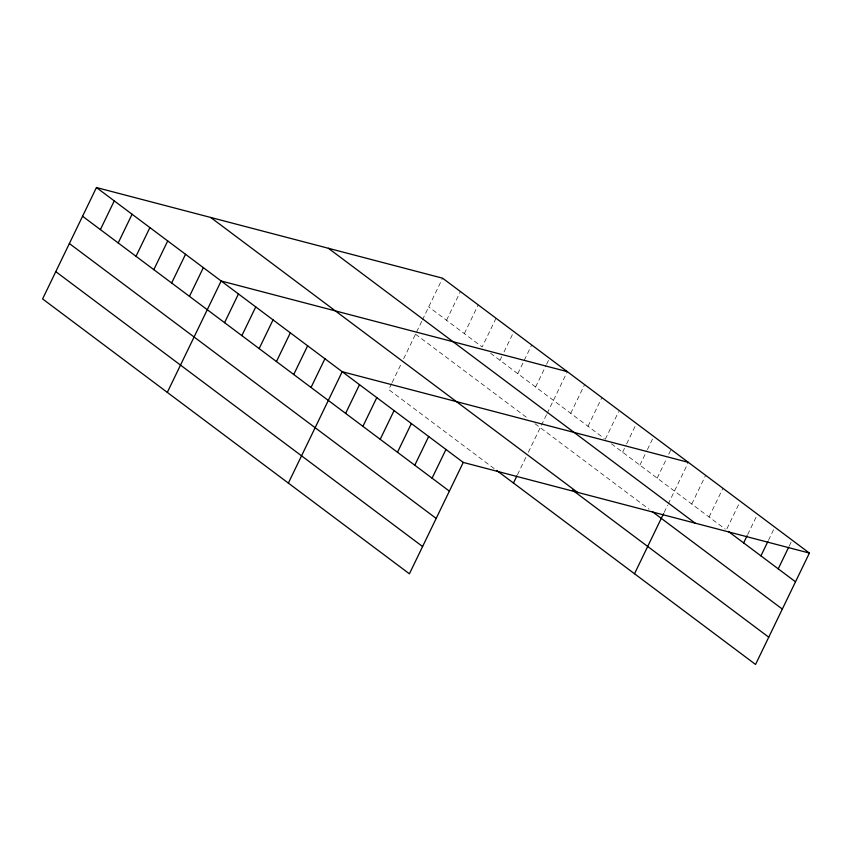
<?xml version="1.0" encoding="UTF-8"?>
<svg xmlns="http://www.w3.org/2000/svg" width="852" height="852" viewBox="0 0 852 852"><rect width="100%" height="100%" fill="white"/><g stroke="black" fill="none" stroke-linecap="round" stroke-linejoin="round"><path stroke-width="0.64" stroke-dasharray="4.26 3.19" d="M391.611 383.645L388.746 389.577L494.597 468.909M392.186 382.463L401.367 363.484M403.635 358.777L421.836 321.14M422.411 319.947L442.593 278.189M446.533 320.256L460.41 291.533M464.351 333.611L478.228 304.888M496.045 318.243L482.157 346.956L428.716 306.901M499.975 360.311L501.711 356.722M504.033 351.929L513.862 331.588M517.792 373.666L531.68 344.943M535.61 387.01L546.025 365.476M546.601 364.283L549.497 358.298M517.473 474.734L526.078 456.949M528.346 452.242L540.243 427.651M541.382 425.276L546.547 414.604M547.122 413.412L567.315 371.642M570.723 413.327L584.6 384.603M588.008 426.288L601.895 397.565M605.303 439.238L618.605 411.718M622.599 452.199L626.071 445.021M626.646 443.828L636.476 423.487M639.884 465.16L646.828 450.804M647.403 449.6L653.772 436.448M657.18 478.121L666.434 458.972M668.745 454.191L671.067 449.398M664.155 512.435L667.595 505.311M668.16 504.128L688.352 462.359M691.76 504.043L705.648 475.32M709.056 516.994L722.943 488.281M726.926 528.762L739.078 503.628M747.694 534.545L756.363 516.589M768.451 540.317L774.234 528.357M789.218 546.1L791.529 541.308M490.55 353.239L604.281 438.482M611.406 443.817L725.329 529.198M415.52 334.186L527.665 418.225M535.003 423.721L649.075 509.219"/><path stroke-width="1.28" d="M809.4 553.076L442.593 278.189L96.446 187.536L42.6 298.924L409.407 573.811L463.254 462.423L809.4 553.076L755.554 664.464L496.695 470.474M100.387 229.603L114.264 200.88M118.204 242.948L132.081 214.235M136.011 256.303L149.899 227.59M153.829 269.658L167.716 240.935M171.646 283.013L185.534 254.29M189.464 296.358L203.351 267.645M167.311 392.389L221.158 280.99L567.315 371.642M224.577 322.674L238.453 293.951M241.861 335.635L255.749 306.912M259.157 348.585L273.045 319.873M276.453 361.546L290.33 332.834M293.738 374.507L307.625 345.784M311.033 387.468L324.921 358.745M288.359 483.105L342.206 371.706L688.352 462.359M345.614 413.39L359.501 384.667M362.909 426.341L376.797 397.628M380.205 439.302L394.082 410.589M397.49 452.263L411.378 423.54M414.786 465.224L428.673 436.501M432.081 478.185L445.958 449.462M513.458 483.041L516.898 475.927M634.506 573.758L663.58 513.618M743.636 542.916L747.108 535.738M760.932 555.877L767.876 541.521M778.227 568.838L788.632 547.293M728.385 531.478L795.512 581.799M328.371 248.273L695.168 523.16M652.131 511.498L782.328 609.073M210.678 217.452L577.486 492.339M572.427 490.06L768.738 637.189M96.446 187.536L463.254 462.423M82.569 216.248L449.366 491.135M69.374 243.534L436.181 518.421M55.785 271.639L422.592 546.537"/></g></svg>
